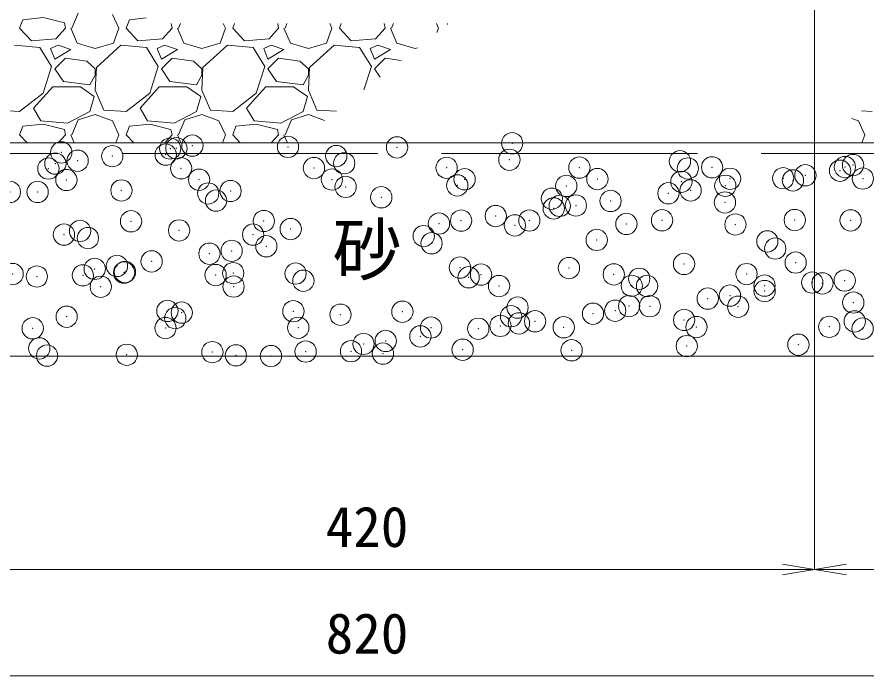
# Model space of a CAD drawing. Units: millimetres at full size, sheet at 1:20; details may follow other scales. Extents: x 0 to 23340, y -4498 to 8520.
# Drawn here: x 913.2 to 1312.1, y 6546.2 to 6855.2 of the extents above; entities that cross this region are included whole.
import ezdxf
from ezdxf.enums import TextEntityAlignment as Align

# ---------------------------------------------------------------- set-up
doc = ezdxf.new("R2010")
doc.units = ezdxf.units.MM
doc.header["$LTSCALE"] = 20
doc.header["$PDMODE"] = 32
doc.header["$PDSIZE"] = 10
doc.linetypes.add('DASHED', pattern=[7.5, 6, -1.5])
for name, color, linetype, lineweight in [('KIJUN', 5, 'Continuous', 5), ('SUNPO', 3, 'Continuous', 13), ('TITLE', 7, 'Continuous', 13), ('ﾊｯﾁﾝｸﾞ', 7, 'Continuous', 5)]:
    doc.layers.add(name, color=color, linetype=linetype, lineweight=lineweight)
doc.styles.add('ＭＳ ゴシック', font='')
doc.styles.get('ＭＳ ゴシック').set_extended_font_data('MS Gothic')

# ---------------------------------------------------------------- blocks, each defined once
blk = doc.blocks.new('open_arrow')
at = {"color": 0, "linetype": 'Continuous', "lineweight": -2}
blk.add_lwpolyline([(7.5, 1.25), (0, 0), (7.5, -1.25)], dxfattribs=at)

msp = doc.modelspace()

# ---------------------------------------------------------------- linework, layer by layer
at = {"layer": 'KIJUN', "color": 7, "linetype": 'DASHED', "lineweight": 13}
msp.add_lwpolyline([(867.48, 7501.2), (662.48, 7501.2), (662.48, 6791.2), (1492.48, 6791.2), (1492.48, 7501.2), (1287.48, 7501.2)], dxfattribs=at)
at = {"layer": 'KIJUN', "color": 7, "lineweight": 13}
for points in [[(1287.48, 7496.2), (1287.48, 7016.2), (1267.48, 6996.2), (887.48, 6996.2), (867.48, 7016.2), (867.48, 7496.2), (667.48, 7496.2), (667.48, 6796.2), (1487.48, 6796.2), (1487.48, 7496.2)], [(1487.48, 6796.2), (667.48, 6796.2), (667.48, 6696.2), (1487.48, 6696.2)]]:
    msp.add_lwpolyline(points, close=True, dxfattribs=at)
at = {"layer": 'SUNPO'}
for p, q in [((1287.48, 6966.2), (1287.48, 6596.2)), ((1287.48, 6966.2), (1287.48, 6596.2)), ((867.48, 6596.2), (1287.48, 6596.2)), ((1287.48, 6596.2), (1487.48, 6596.2)), ((667.48, 6546.2), (1487.48, 6546.2))]:
    msp.add_line(p, q, dxfattribs=at)
at = {"layer": 'TITLE'}
for p in [(995.53, 6794.94), (1145.58, 6796.05), (934.03, 6791.74), (983.04, 6790.74), (985.12, 6793.57), (988.05, 6793.69), (1040.4, 6794.35), (1091.56, 6794.11), (941.69, 6787.85), (957.95, 6789.99), (1063.07, 6790.06), (1144.28, 6788.29), (1224.31, 6787.6), (927.98, 6784.18), (931.28, 6786.48), (990.27, 6784.29), (1052.55, 6784.41), (1066.76, 6786.68), (1114.83, 6784.52), (1177.11, 6784.63), (1228, 6784.22), (1239.4, 6784.75), (1299.4, 6783.16), (1301.68, 6784.86), (1305.52, 6785.83), (936.42, 6778.81), (998.7, 6778.92), (1060.98, 6779.04), (1123.27, 6779.15), (1185.55, 6779.26), (1247.83, 6779.37), (1272.73, 6779.65), (1283.15, 6781.02), (1310.11, 6779.49), (1067.44, 6775.6), (1119.8, 6776.27), (1170.96, 6776.02), (1224.98, 6777.97), (1245.57, 6776.08), (1277.33, 6778.64), (909.91, 6773.23), (922.92, 6773.19), (962.26, 6773.9), (1002.95, 6772.5), (1013.43, 6773.65), (1218.9, 6772.57), (1229.31, 6773.94), (1006.64, 6769.13), (1084.16, 6770.73), (1164.19, 6770.05), (1175.47, 6766.85), (1191.73, 6768.99), (1245.4, 6768.28), (1165.06, 6765.48), (1167.87, 6766.67), (966.78, 6759.47), (1029.06, 6759.58), (1121.64, 6759.76), (1137.9, 6761.9), (1153.63, 6759.81), (1215.91, 6759.92), (1278.19, 6760.03), (1304.37, 6759.89), (942.83, 6754.95), (989.31, 6755.15), (1041.66, 6755.82), (1111.23, 6758.39), (1146.84, 6757.52), (1199.19, 6758.18), (1250.35, 6757.94), (935.29, 6753.2), (946.51, 6751.57), (1024.04, 6753.18), (1104.06, 6752.49), (1030.23, 6747.73), (1107.75, 6749.12), (1185.27, 6750.73), (1265.3, 6750.04), (1003.56, 6744.22), (1013.97, 6745.59), (1268.99, 6746.66), (976.39, 6740.64), (1226.24, 6739.43), (1278.59, 6740.1), (949.72, 6737.13), (960.13, 6738.5), (963.52, 6735.36), (963.91, 6735.63), (1014.69, 6735.12), (1043.94, 6734.94), (1121.06, 6737.73), (1172.22, 6737.49), (911.17, 6734.7), (922.56, 6733.55), (944.14, 6734.1), (1006.42, 6734.21), (1047.63, 6731.56), (1125.15, 6733.17), (1130.98, 6734.44), (1193.27, 6734.55), (1205.18, 6732.48), (1255.55, 6734.67), (1301.59, 6731.67), (952.57, 6728.73), (1014.85, 6728.84), (1139.42, 6729.07), (1201.7, 6729.18), (1208.87, 6729.11), (1263.98, 6729.29), (1286.39, 6730.72), (1291.17, 6730.3), (1237.34, 6723.21), (1247.75, 6724.58), (1264.01, 6726.72), (1148.1, 6718.98), (1200.45, 6719.65), (1210.17, 6719.63), (1251.61, 6719.4), (1305.63, 6721.35), (983.82, 6717.39), (990.57, 6716.61), (1042.92, 6717.28), (1065.03, 6715.62), (1094.08, 6717.03), (1183.5, 6716.12), (1193.91, 6717.49), (936.55, 6714.67), (987.51, 6714.01), (1145.06, 6714.93), (1148.74, 6711.55), (1156.34, 6712.55), (1226.27, 6713.16), (1306.29, 6712.48), (920.65, 6709.27), (982.93, 6709.38), (1045.21, 6709.5), (1107.5, 6709.61), (1129.67, 6709.03), (1140.08, 6710.41), (1169.78, 6709.72), (1232.06, 6709.84), (1294.35, 6709.95), (1309.98, 6709.1), (1086.24, 6703.32), (1102.5, 6705.46), (923.7, 6699.83), (1075.83, 6701.95), (1122.32, 6699.2), (1227.5, 6700.9), (1279.85, 6701.56), (927.38, 6696.46), (964.78, 6696.83), (1004.91, 6698.07), (1015.95, 6696.58), (1032.41, 6696.23), (1048.67, 6698.37), (1069.96, 6698.53), (1084.93, 6697.38), (1173.48, 6698.95)]:
    msp.add_point(p, dxfattribs=at)
at = {"layer": 'ﾊｯﾁﾝｸﾞ'}
for p, q in [((939, 6850), (942, 6857)), ((958, 6856.5), (961, 6850)), ((914.5, 6850), (916, 6854)), ((925.5, 6855), (916, 6854)), ((935.5, 6852.5), (925.5, 6855)), ((936, 6850), (935.5, 6852.5)), ((964.5, 6850), (966, 6854)), ((973.84, 6854.82), (966, 6854)), ((986, 6850), (985.57, 6852.17)), ((989, 6850), (989.93, 6852.17)), ((1010, 6852.17), (1011, 6850)), ((1014.5, 6850), (1015.31, 6852.17)), ((1036, 6850), (1035.57, 6852.17)), ((1039, 6850), (1039.93, 6852.17)), ((1060, 6852.17), (1061, 6850)), ((1064.5, 6850), (1065.31, 6852.17)), ((1086, 6850), (1085.57, 6852.17)), ((1089, 6850), (1089.93, 6852.17)), ((1110, 6852.17), (1111, 6850)), ((1115.17, 6851.78), (1115.31, 6852.17)), ((920, 6844), (914.5, 6850)), ((936, 6850), (931.5, 6845)), ((938.5, 6850), (941.5, 6843)), ((958.5, 6843), (961, 6850)), ((970, 6844), (964.5, 6850)), ((986, 6850), (981.5, 6845)), ((988.5, 6850), (991.5, 6843)), ((1008.5, 6843), (1011, 6850)), ((1020, 6844), (1014.5, 6850)), ((1036, 6850), (1031.5, 6845)), ((1038.5, 6850), (1041.5, 6843)), ((1058.5, 6843), (1061, 6850)), ((1070, 6844), (1064.5, 6850)), ((1086, 6850), (1081.5, 6845)), ((1088.5, 6850), (1091.5, 6843)), ((1110.27, 6847.94), (1111, 6850)), ((931.5, 6845), (920, 6844)), ((981.5, 6845), (970, 6844)), ((1031.5, 6845), (1020, 6844)), ((1081.5, 6845), (1070, 6844)), ((924, 6841), (912, 6842)), ((929.5, 6832), (924, 6841)), ((932.5, 6842), (929, 6840.5)), ((929, 6840.5), (931, 6835.5)), ((931, 6835.5), (938.5, 6840)), ((938.5, 6840), (932.5, 6842)), ((941.5, 6843), (950, 6840.5)), ((950, 6840.5), (958.5, 6843)), ((962, 6842), (950.5, 6831.5)), ((974, 6841), (962, 6842)), ((979.5, 6832), (974, 6841)), ((982.5, 6842), (979, 6840.5)), ((979, 6840.5), (981, 6835.5)), ((981, 6835.5), (988.5, 6840)), ((988.5, 6840), (982.5, 6842)), ((991.5, 6843), (1000, 6840.5)), ((1000, 6840.5), (1008.5, 6843)), ((1012, 6842), (1000.5, 6831.5)), ((1024, 6841), (1012, 6842)), ((1029.5, 6832), (1024, 6841)), ((1032.5, 6842), (1029, 6840.5)), ((1029, 6840.5), (1031, 6835.5)), ((1031, 6835.5), (1038.5, 6840)), ((1038.5, 6840), (1032.5, 6842)), ((1041.5, 6843), (1050, 6840.5)), ((1050, 6840.5), (1058.5, 6843)), ((1062, 6842), (1050.5, 6831.5)), ((1074, 6841), (1062, 6842)), ((1079.5, 6832), (1074, 6841)), ((1082.5, 6842), (1079, 6840.5)), ((1079, 6840.5), (1081, 6835.5)), ((1081, 6835.5), (1088.5, 6840)), ((1088.5, 6840), (1082.5, 6842)), ((1091.5, 6843), (1100, 6840.5)), ((1100, 6840.5), (1101.2, 6840.85)), ((936, 6836), (931, 6831)), ((946, 6834.5), (936, 6836)), ((986, 6836), (981, 6831)), ((996, 6834.5), (986, 6836)), ((1036, 6836), (1031, 6831)), ((1046, 6834.5), (1036, 6836)), ((1086, 6836), (1081, 6831)), ((1093.55, 6834.87), (1086, 6836)), ((925.5, 6819.5), (929.5, 6832)), ((950, 6831), (946, 6834.5)), ((975.5, 6819.5), (979.5, 6832)), ((1000, 6831), (996, 6834.5)), ((1025.5, 6819.5), (1029.5, 6832)), ((1050, 6831), (1046, 6834.5)), ((1076.03, 6821.16), (1079.5, 6832)), ((931, 6831), (935, 6825)), ((947.5, 6823.5), (950, 6828)), ((950.5, 6831.5), (950, 6821)), ((950, 6828), (950, 6831)), ((981, 6831), (985, 6825)), ((997.5, 6823.5), (1000, 6828)), ((1000.5, 6831.5), (1000, 6821)), ((1000, 6828), (1000, 6831)), ((1031, 6831), (1035, 6825)), ((1047.5, 6823.5), (1050, 6828)), ((1050.5, 6831.5), (1050, 6821)), ((1050, 6828), (1050, 6831)), ((1081, 6831), (1083.61, 6827.09)), ((935, 6825), (947.5, 6823.5)), ((985, 6825), (997.5, 6823.5)), ((1035, 6825), (1047.5, 6823.5)), ((921, 6812.5), (930, 6822.5)), ((930, 6822.5), (943, 6822.5)), ((943, 6822.5), (949.5, 6818)), ((950, 6821), (954, 6811.5)), ((971, 6812.5), (980, 6822.5)), ((980, 6822.5), (993, 6822.5)), ((993, 6822.5), (999.5, 6818)), ((1000, 6821), (1004, 6811.5)), ((1021, 6812.5), (1030, 6822.5)), ((1030, 6822.5), (1043, 6822.5)), ((1043, 6822.5), (1049.5, 6818)), ((1050, 6821), (1054, 6811.5)), ((914.5, 6811), (925.5, 6819.5)), ((949.5, 6818), (947.5, 6811)), ((964.5, 6811), (975.5, 6819.5)), ((999.5, 6818), (997.5, 6811)), ((1014.5, 6811), (1025.5, 6819.5)), ((1049.5, 6818), (1047.5, 6811)), ((924.5, 6806.5), (921, 6812.5)), ((974.5, 6806.5), (971, 6812.5)), ((1024.5, 6806.5), (1021, 6812.5)), ((904, 6811.5), (914.5, 6811)), ((947.5, 6811), (937, 6805.5)), ((942, 6807), (950, 6809.5)), ((950, 6809.5), (958, 6806.5)), ((954, 6811.5), (964.5, 6811)), ((997.5, 6811), (987, 6805.5)), ((992, 6807), (1000, 6809.5)), ((1000, 6809.5), (1008, 6806.5)), ((1004, 6811.5), (1014.5, 6811)), ((1047.5, 6811), (1037, 6805.5)), ((1042, 6807), (1050, 6809.5)), ((1050, 6809.5), (1057.52, 6806.68)), ((1054, 6811.5), (1063.13, 6811.07)), ((1309.44, 6811.24), (1314.5, 6811)), ((914.5, 6800), (916, 6804)), ((925.5, 6805), (916, 6804)), ((937, 6805.5), (924.5, 6806.5)), ((935.5, 6802.5), (925.5, 6805)), ((939, 6800), (942, 6807)), ((958, 6806.5), (961, 6800)), ((964.5, 6800), (966, 6804)), ((975.5, 6805), (966, 6804)), ((987, 6805.5), (974.5, 6806.5)), ((985.5, 6802.5), (975.5, 6805)), ((989, 6800), (992, 6807)), ((1008, 6806.5), (1011, 6800)), ((1014.5, 6800), (1016, 6804)), ((1025.5, 6805), (1016, 6804)), ((1037, 6805.5), (1024.5, 6806.5)), ((1035.5, 6802.5), (1025.5, 6805)), ((1039, 6800), (1042, 6807)), ((1304.88, 6807.67), (1308, 6806.5)), ((1308, 6806.5), (1311, 6800)), ((917.99, 6796.2), (914.5, 6800)), ((936, 6800), (932.58, 6796.2)), ((936, 6800), (935.5, 6802.5)), ((938.5, 6800), (940.13, 6796.2)), ((959.64, 6796.2), (961, 6800)), ((967.99, 6796.2), (964.5, 6800)), ((986, 6800), (982.58, 6796.2)), ((986, 6800), (985.5, 6802.5)), ((988.5, 6800), (990.13, 6796.2)), ((1009.64, 6796.2), (1011, 6800)), ((1017.99, 6796.2), (1014.5, 6800)), ((1036, 6800), (1032.58, 6796.2)), ((1036, 6800), (1035.5, 6802.5)), ((1038.5, 6800), (1040.13, 6796.2)), ((1309.64, 6796.2), (1311, 6800))]:
    msp.add_line(p, q, dxfattribs=at)

# ---------------------------------------------------------------- block references
at = {"layer": 'SUNPO', "xscale": 2, "yscale": 2, "rotation": 180}
msp.add_blockref('open_arrow', (1287.48, 6596.2), dxfattribs=at)
at = {"layer": 'SUNPO', "xscale": 2, "yscale": 2}
msp.add_blockref('open_arrow', (1287.48, 6596.2), dxfattribs=at)

# ---------------------------------------------------------------- texts
at = {"layer": 'SUNPO', "style": 'ＭＳ ゴシック'}
for s, height, p in [('砂', 23.74, (1077.48, 6746.2)), ('420', 18.99, (1077.48, 6616.2)), ('820', 18.99, (1077.48, 6566.2))]:
    msp.add_text(s, height=height, dxfattribs=at).set_placement(p, align=Align.MIDDLE_CENTER)

doc.saveas('drawing.dxf')
